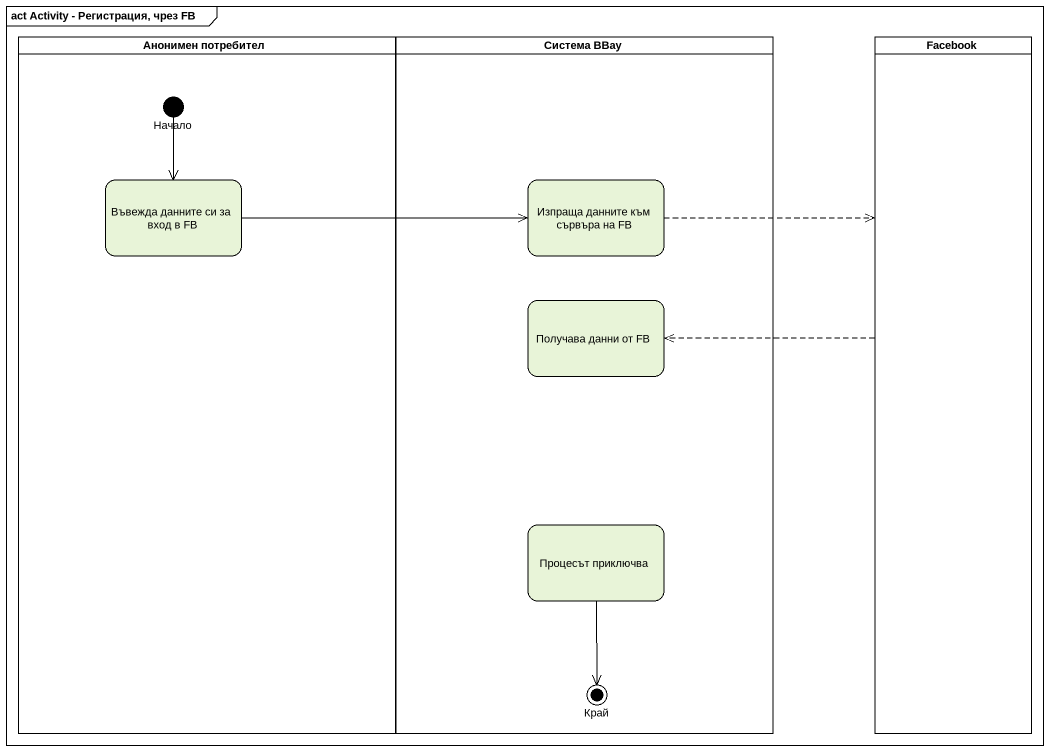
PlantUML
@startuml
mainframe act Activity - Регистрация, чрез FB
hide empty description
state "Анонимен потребител" as Анонимен_потребител <<partition>> {
  state Начало <<start>>
  state "Въвежда данните си за вход в FB" as Въвежда_данните_си_за_вход
}
state "Система BBay" as Система_BBay <<partition>> {
  state "Изпраща данните към сървъра на FB" as Изпраща_данните_към_сървъра
  state "Получава данни от FB" as Получава_данни_от_FB
  state "Процесът приключва" as Процесът_приключва
  state Край <<end>>
}
state Facebook <<partition>>
Facebook -left[dashed]-> Получава_данни_от_FB
Начало --> Въвежда_данните_си_за_вход
Въвежда_данните_си_за_вход -right-> Изпраща_данните_към_сървъра
Изпраща_данните_към_сървъра -right[dashed]-> Facebook
Процесът_приключва --> Край
@enduml
